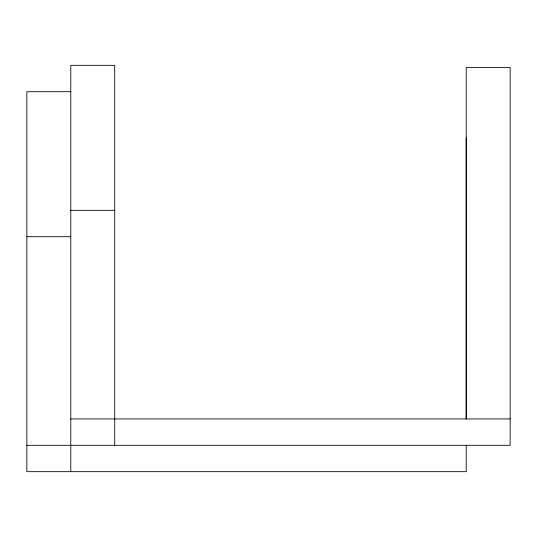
<?xml version="1.0" encoding="UTF-8"?>
<svg xmlns="http://www.w3.org/2000/svg" width="537" height="537" viewBox="0 0 537 537"><rect width="100%" height="100%" fill="white"/><g stroke="black" fill="none" stroke-linecap="round" stroke-linejoin="round"><path stroke-width="0.81" d="M466.217 137.841L466.217 418.941L466.217 67.447L510.15 67.447L510.15 445.301L26.85 445.301M70.783 91.699L26.85 91.699L26.85 471.661L466.217 471.661L466.217 445.301M70.783 210.336L114.723 210.336M26.85 236.696L70.783 236.696M70.783 418.941L510.15 418.941M114.723 445.301L114.723 65.339L70.783 65.339L70.783 471.661"/></g></svg>
